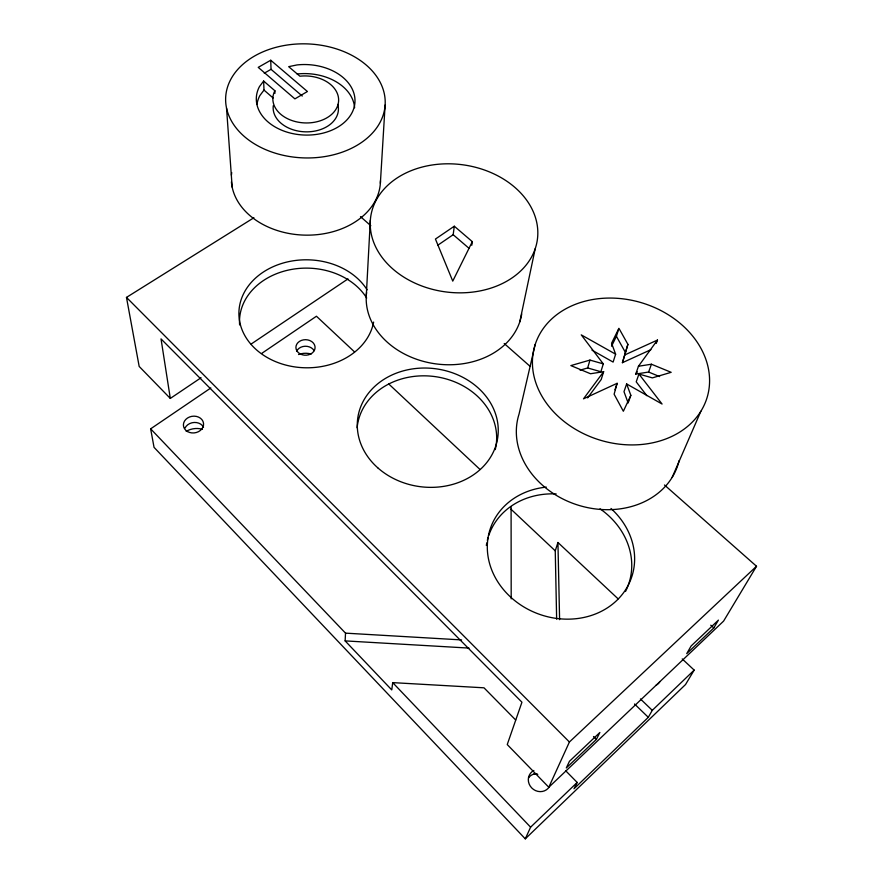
<?xml version="1.0" encoding="UTF-8"?>
<svg xmlns="http://www.w3.org/2000/svg" width="883" height="883" viewBox="0 0 883 883"><rect width="100%" height="100%" fill="white"/><g stroke="black" fill="none" stroke-linecap="round" stroke-linejoin="round"><path stroke-width="1.32" d="M515.694 720.009L483.994 687.813L392.714 682.625L391.765 689.932L345.132 640.892L345.518 633.144L150.64 428.84L210.827 387.968M366.313 295.176L370.33 220.242M380.363 183.322L385.12 105.066A79.823 57.031 2.1 0 0 268.896 49.514A79.823 57.031 2.1 0 0 262.229 148.09A79.823 57.031 2.1 0 0 385.12 105.066M437.769 245.242L453.178 234.701L454.292 226.214L472.328 241.655L471.787 245.264M519.767 321.909L535.208 248.719A84.106 64.128 7.5 0 0 431.434 165.11A84.106 64.128 7.5 0 0 395.407 271.125A84.106 64.128 7.5 0 0 535.208 248.719M535.186 344.469L519.061 414.039A83.399 68.819 17.6 0 0 580.054 505.738A83.399 68.819 17.6 0 0 679.126 460.573M650.914 349.679L622.416 362.692L627.901 344.337L618.917 328.31L611.577 343.233L615.628 354.182L613.111 362.074L591.963 350.143M580.076 370.154L587.659 367.957L600.87 371.732L603.288 363.884L589.965 360.087L570.86 365.595L590.506 373.741L603.641 371.688L583.497 398.84L617.129 383.31L614.115 394.204L623.354 411.257L630.837 395.308L626.632 383.939L662.073 404.028L638.939 374.05L636.213 381.831L646.842 395.683M622.416 362.692L627.901 344.337M587.659 367.957L589.965 360.087M603.641 371.688L601.213 379.502L587.603 397.88M611.544 346.213L616.411 336.313L618.553 329.458M556.643 619.215L555.252 550.837L557.935 542.482L618.1 598.84M614.987 389.767L617.129 383.31M626.632 383.939L623.994 391.688L628.144 403.001M659.612 376.577L648.608 372.041L635.749 374.072L638.453 366.246L657.471 340.054L625.009 354.823M628.597 401.721L630.837 395.308M656.257 343.454L657.471 340.054M648.608 372.041L651.422 364.226L671.168 372.317L652.36 377.88L638.939 374.05M672.173 477.35L700.848 411.29A89.956 71.766 16.7 0 0 614.248 298.145A89.956 71.766 16.7 0 0 547.857 405.065A89.956 71.766 16.7 0 0 700.848 411.29M150.64 428.84L154.039 447.339L525.286 838.85L530.595 827.183L577.195 782.448L565.661 770.738M201.059 377.736L170.309 398.432L161.026 338.906L521.941 702.206L507.239 744.557L548.796 787.25L569.414 742.007L756.521 566.257L664.491 484.999M472.328 241.655L452.758 281.103L435.44 239.05L454.292 226.214M596.4 739.38L599.866 732.482L569.436 761.312L566.301 767.956L596.4 739.38L593.508 736.51M577.195 782.448L573.994 788.773L648.299 717.316L652.272 710.351L694.181 670.109L682.228 658.917M713.784 627.945L718.409 620.12L691.102 646.003L686.731 653.63L713.784 627.945L710.76 625.186M694.181 670.109L685.528 684.535L525.286 838.85M756.521 566.257L723.596 621.102L548.796 787.25M635.749 374.072L637.316 371.898M263.642 81.048L259.47 86.556A49.36 35.254 2.1 0 0 296.754 134.337A49.36 35.254 2.1 0 0 354.999 100.783A49.36 35.254 2.1 0 0 297.008 64.934L288.664 66.666L299.9 76.203A32.903 23.499 2.1 0 1 338.631 100.011A32.903 23.499 2.1 0 1 299.966 122.483A32.903 23.499 2.1 0 1 274.878 90.75L263.642 81.048L263.995 90.088L259.856 95.585A48.995 35.165 2.1 0 0 256.964 104.47M261.931 353.255L316.445 316.235L354.569 351.953M251.18 344.028L347.99 278.896M170.309 398.432L139.172 366.434L126.479 297.405L253.918 217.737M264.26 73.201L271.037 69.327L270.739 60.243L258.222 67.362L294.911 98.874L307.416 91.512L270.739 60.243M638.453 366.246L651.422 364.226M345.518 633.144L461.621 639.921M345.132 640.892L469.016 648.089M615.628 354.182L581.257 334.867L603.288 363.884M271.037 69.327L302.251 96.048M453.178 234.701L469.083 248.366M263.995 90.088L273.123 97.991M360.485 216.611L370.827 225.739M504.215 343.509L530.065 366.324M388.686 383.917L479.988 469.447M510.915 509.127L555.252 550.837M640.451 698.95L652.272 710.351M634.535 703.994L648.299 717.316M126.479 297.405L569.414 742.007M392.714 682.625L530.595 827.183M616.411 336.313L625.307 352.262M226.545 108.179L232.174 187.174M274.878 90.75L274.955 93.322M557.935 542.482L559.601 619.656M511.091 506.831L511.191 598.884M239.624 324.922A67.174 53.764 0.7 0 1 289.116 269.911A67.174 53.764 0.7 0 1 366.677 298.001M357.118 427.769A70.066 59.161 7.5 0 1 436.632 376.842A70.066 59.161 7.5 0 1 495.253 449.613M486.345 545.473A74.051 64.658 20 0 1 486.787 542.89M487.339 540.341A74.051 64.658 20 0 1 488.012 537.835M488.785 535.396A74.051 64.658 20 0 1 556.158 493.928M600.032 508.829A74.051 64.658 20 0 1 625.495 591.478M373.619 322.074A67.726 53.995 0.8 0 1 276.169 361.875A67.726 53.995 0.8 0 1 258.73 275.375A67.726 53.995 0.8 0 1 367.118 289.834M610.981 508.476A74.724 65.044 19.9 0 1 603.564 610.153A74.724 65.044 19.9 0 1 493.365 573.751A74.724 65.044 19.9 0 1 546.312 487.107M521.71 313.995A78.322 62.009 7.5 0 1 435.496 363.829A78.322 62.009 7.5 0 1 366.577 292.494M186.203 431.379A17.472 14.603 -7.4 0 1 202.45 429.304M296.578 351.346A9.525 7.737 0.4 0 1 305.054 346.246A9.525 7.737 0.4 0 1 314.127 350.65M298.542 354.536A16.578 13.565 0.3 0 1 311.147 354.039M528.52 777.835A11.523 10.784 40.5 0 1 536.665 773.618M533.983 773.817A20.033 18.775 41.8 0 1 537.769 774.38M549.491 786.532A11.611 10.85 39.9 0 1 531.709 787.923A11.611 10.85 39.9 0 1 533.862 770.484M659.866 681.621A11.126 9.79 32.8 0 1 656.157 685.142M185.055 428.012A10.044 8.344 -7.1 0 1 194.249 422.46A10.044 8.344 -7.1 0 1 203.531 427.173M297.118 73.995A48.995 35.165 2.1 0 1 354.613 107.803M337.814 104.426A32.66 23.433 2.1 0 1 307.461 131.843A32.66 23.433 2.1 0 1 273.277 105.684M380.452 180.695A74.602 55.574 1.7 0 1 307.968 235.154A74.602 55.574 1.7 0 1 231.412 181.865M231.423 175.198A74.602 55.574 1.7 0 1 231.721 172.571M377.703 467.758A70.662 59.459 7.5 0 0 495.771 445.959A70.662 59.459 7.5 0 0 409.822 369.37A70.662 59.459 7.5 0 0 377.703 467.758M300.088 353.862A9.592 7.77 0.4 0 0 315.054 348.068A9.592 7.77 0.4 0 0 301.346 340.441A9.592 7.77 0.4 0 0 300.088 353.862M187.45 431.522A10.11 8.377 -7 0 0 203.509 425.176A10.11 8.377 -7 0 0 189.514 416.997A10.11 8.377 -7 0 0 187.45 431.522"/></g></svg>
